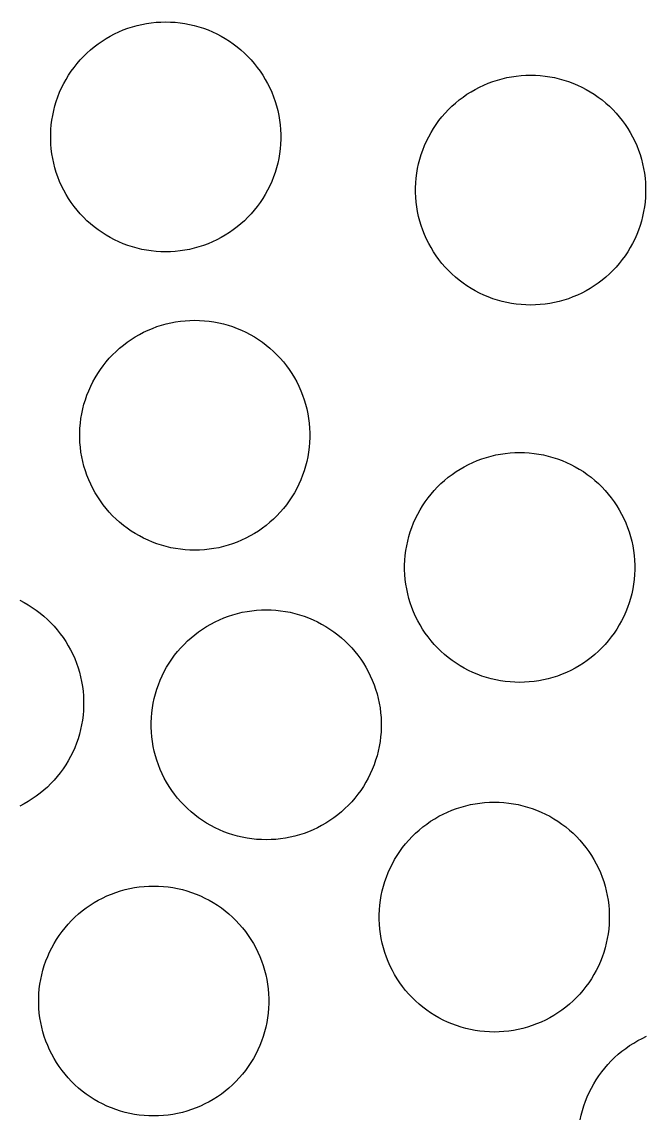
# Model space of a CAD drawing. Header units: metres. Extents: x -102 to 102, y -50 to 50.
# Drawn here: x 48.6 to 57.28, y -5.46 to 9.78 of the extents above; entities that cross this region are included whole.
import ezdxf

# ---------------------------------------------------------------- set-up
doc = ezdxf.new("R2010")
doc.units = ezdxf.units.M

msp = doc.modelspace()

# ---------------------------------------------------------------- linework, layer by layer
for p, q in [((50.2689, 9.74637), (50.3347, 9.75893)), ((50.3347, 9.75893), (50.401, 9.76871)), ((50.401, 9.76871), (50.4677, 9.77573)), ((50.4677, 9.77573), (50.5345, 9.77992)), ((50.5345, 9.77992), (50.6015, 9.78133)), ((50.6015, 9.78133), (50.6685, 9.77992)), ((50.6685, 9.77992), (50.7354, 9.77573)), ((50.7354, 9.77573), (50.8021, 9.76871)), ((50.8021, 9.76871), (50.8684, 9.75893)), ((50.8684, 9.75893), (50.9342, 9.74637)), ((49.8307, 9.58342), (49.8901, 9.61447)), ((49.8901, 9.61447), (49.9508, 9.64301)), ((49.9508, 9.64301), (50.0125, 9.66898)), ((50.0125, 9.66898), (50.0754, 9.69234)), ((50.0754, 9.69234), (50.1391, 9.71304)), ((50.1391, 9.71304), (50.2036, 9.73106)), ((50.2036, 9.73106), (50.2689, 9.74637)), ((50.9342, 9.74637), (50.9995, 9.73106)), ((50.9995, 9.73106), (51.064, 9.71304)), ((51.064, 9.71304), (51.1277, 9.69234)), ((51.1277, 9.69234), (51.1906, 9.66898)), ((51.1906, 9.66898), (51.2523, 9.64301)), ((51.2523, 9.64301), (51.313, 9.61447)), ((51.313, 9.61447), (51.3723, 9.58342)), ((49.6077, 9.43524), (49.6611, 9.47575)), ((49.6611, 9.47575), (49.7161, 9.51401)), ((49.7161, 9.51401), (49.7727, 9.54991)), ((49.7727, 9.54991), (49.8307, 9.58342)), ((51.3723, 9.58342), (51.4304, 9.54991)), ((51.4304, 9.54991), (51.487, 9.51401)), ((51.487, 9.51401), (51.542, 9.47575)), ((51.542, 9.47575), (51.5954, 9.43524)), ((49.4125, 9.25194), (49.4584, 9.3008)), ((49.4584, 9.3008), (49.5063, 9.34769)), ((49.5063, 9.34769), (49.5561, 9.39252)), ((49.5561, 9.39252), (49.6077, 9.43524)), ((51.5954, 9.43524), (51.647, 9.39252)), ((51.647, 9.39252), (51.6968, 9.34769)), ((51.6968, 9.34769), (51.7447, 9.3008)), ((51.7447, 9.3008), (51.7906, 9.25194)), ((49.2877, 9.09447), (49.3271, 9.1487)), ((49.3271, 9.1487), (49.3687, 9.2012)), ((49.3687, 9.2012), (49.4125, 9.25194)), ((51.7906, 9.25194), (51.8344, 9.2012)), ((51.8344, 9.2012), (51.876, 9.1487)), ((51.876, 9.1487), (51.9154, 9.09447)), ((49.2159, 8.98134), (49.2506, 9.03865)), ((49.2506, 9.03865), (49.2877, 9.09447)), ((51.9154, 9.09447), (51.9525, 9.03865)), ((51.9525, 9.03865), (51.9872, 8.98134)), ((55.2796, 8.99057), (55.3448, 9.00586)), ((55.3448, 9.00586), (55.4107, 9.01842)), ((55.4107, 9.01842), (55.4769, 9.02821)), ((55.4769, 9.02821), (55.5436, 9.03522)), ((55.5436, 9.03522), (55.6105, 9.03943)), ((55.6105, 9.03943), (55.6775, 9.04083)), ((55.6775, 9.04083), (55.7445, 9.03943)), ((55.7445, 9.03943), (55.8114, 9.03522)), ((55.8114, 9.03522), (55.878, 9.02821)), ((55.878, 9.02821), (55.9443, 9.01842)), ((55.9443, 9.01842), (56.0101, 9.00586)), ((56.0101, 9.00586), (56.0754, 8.99057)), ((49.1266, 8.80136), (49.1538, 8.86258)), ((49.1538, 8.86258), (49.1836, 8.92261)), ((49.1836, 8.92261), (49.2159, 8.98134)), ((51.9872, 8.98134), (52.0195, 8.92261)), ((52.0195, 8.92261), (52.0493, 8.86258)), ((52.0493, 8.86258), (52.0765, 8.80136)), ((54.8486, 8.80942), (54.9067, 8.84293)), ((54.9067, 8.84293), (54.9661, 8.87396)), ((54.9661, 8.87396), (55.0267, 8.9025)), ((55.0267, 8.9025), (55.0885, 8.92847)), ((55.0885, 8.92847), (55.1513, 8.95183)), ((55.1513, 8.95183), (55.215, 8.97253)), ((55.215, 8.97253), (55.2796, 8.99057)), ((56.0754, 8.99057), (56.1399, 8.97253)), ((56.1399, 8.97253), (56.2037, 8.95183)), ((56.2037, 8.95183), (56.2665, 8.92847)), ((56.2665, 8.92847), (56.3283, 8.9025)), ((56.3283, 8.9025), (56.3889, 8.87396)), ((56.3889, 8.87396), (56.4483, 8.84293)), ((56.4483, 8.84293), (56.5063, 8.80942)), ((49.0798, 8.67575), (49.1019, 8.73904)), ((49.1019, 8.73904), (49.1266, 8.80136)), ((52.0765, 8.80136), (52.1012, 8.73904)), ((52.1012, 8.73904), (52.1232, 8.67575)), ((54.632, 8.65202), (54.6836, 8.69473)), ((54.6836, 8.69473), (54.737, 8.73526)), ((54.737, 8.73526), (54.7921, 8.7735)), ((54.7921, 8.7735), (54.8486, 8.80942)), ((56.5063, 8.80942), (56.5629, 8.7735)), ((56.5629, 8.7735), (56.6179, 8.73526)), ((56.6179, 8.73526), (56.6713, 8.69473)), ((56.6713, 8.69473), (56.723, 8.65202)), ((49.0299, 8.48114), (49.0438, 8.54669)), ((49.0438, 8.54669), (49.0605, 8.6116)), ((49.0605, 8.6116), (49.0798, 8.67575)), ((52.1232, 8.67575), (52.1426, 8.6116)), ((52.1426, 8.6116), (52.1593, 8.54669)), ((52.1593, 8.54669), (52.1732, 8.48114)), ((54.4884, 8.51144), (54.5343, 8.56029)), ((54.5343, 8.56029), (54.5822, 8.60718)), ((54.5822, 8.60718), (54.632, 8.65202)), ((56.723, 8.65202), (56.7728, 8.60718)), ((56.7728, 8.60718), (56.8206, 8.56029)), ((56.8206, 8.56029), (56.8665, 8.51144)), ((49.0103, 8.34857), (49.0187, 8.41507)), ((49.0187, 8.41507), (49.0299, 8.48114)), ((52.1732, 8.48114), (52.1844, 8.41507)), ((52.1844, 8.41507), (52.1928, 8.34857)), ((54.3636, 8.35397), (54.403, 8.40819)), ((54.403, 8.40819), (54.4447, 8.46071)), ((54.4447, 8.46071), (54.4884, 8.51144)), ((56.8665, 8.51144), (56.9103, 8.46071)), ((56.9103, 8.46071), (56.9519, 8.40819)), ((56.9519, 8.40819), (56.9913, 8.35397)), ((49.0019, 8.21484), (49.0047, 8.2818)), ((49.0047, 8.2818), (49.0103, 8.34857)), ((52.1928, 8.34857), (52.1984, 8.2818)), ((52.1984, 8.2818), (52.2012, 8.21484)), ((54.2596, 8.1821), (54.2918, 8.24083)), ((54.2918, 8.24083), (54.3266, 8.29816)), ((54.3266, 8.29816), (54.3636, 8.35397)), ((56.9913, 8.35397), (57.0284, 8.29816)), ((57.0284, 8.29816), (57.0631, 8.24083)), ((57.0631, 8.24083), (57.0954, 8.1821)), ((49.0019, 8.14783), (49.0019, 8.21484)), ((49.0047, 8.08087), (49.0019, 8.14783)), ((49.0103, 8.01408), (49.0047, 8.08087)), ((52.1984, 8.08087), (52.1928, 8.01408)), ((52.2012, 8.14783), (52.1984, 8.08087)), ((52.2012, 8.21484), (52.2012, 8.14783)), ((54.2025, 8.06085), (54.2298, 8.12207)), ((54.2298, 8.12207), (54.2596, 8.1821)), ((57.0954, 8.1821), (57.1252, 8.12207)), ((57.1252, 8.12207), (57.1525, 8.06085)), ((49.0187, 7.9476), (49.0103, 8.01408)), ((49.0299, 7.88152), (49.0187, 7.9476)), ((52.1844, 7.9476), (52.1732, 7.88152)), ((52.1928, 8.01408), (52.1844, 7.9476)), ((54.1364, 7.87111), (54.1558, 7.93526)), ((54.1558, 7.93526), (54.1778, 7.99855)), ((54.1778, 7.99855), (54.2025, 8.06085)), ((57.1525, 8.06085), (57.1771, 7.99855)), ((57.1771, 7.99855), (57.1992, 7.93526)), ((57.1992, 7.93526), (57.2185, 7.87111)), ((49.0438, 7.81596), (49.0299, 7.88152)), ((49.0605, 7.75105), (49.0438, 7.81596)), ((52.1593, 7.81596), (52.1426, 7.75105)), ((52.1732, 7.88152), (52.1593, 7.81596)), ((54.1058, 7.74065), (54.1198, 7.8062)), ((54.1198, 7.8062), (54.1364, 7.87111)), ((57.2185, 7.87111), (57.2352, 7.8062)), ((57.2352, 7.8062), (57.2491, 7.74065)), ((49.0798, 7.6869), (49.0605, 7.75105)), ((49.1019, 7.62361), (49.0798, 7.6869)), ((49.1266, 7.56131), (49.1019, 7.62361)), ((52.1012, 7.62361), (52.0765, 7.56131)), ((52.1232, 7.6869), (52.1012, 7.62361)), ((52.1426, 7.75105), (52.1232, 7.6869)), ((54.0862, 7.60808), (54.0947, 7.67456)), ((54.0947, 7.67456), (54.1058, 7.74065)), ((57.2491, 7.74065), (57.2603, 7.67456)), ((57.2603, 7.67456), (57.2687, 7.60808)), ((49.1538, 7.50009), (49.1266, 7.56131)), ((49.1836, 7.44006), (49.1538, 7.50009)), ((52.0493, 7.50009), (52.0195, 7.44006)), ((52.0765, 7.56131), (52.0493, 7.50009)), ((54.0778, 7.47433), (54.0806, 7.54129)), ((54.0778, 7.40732), (54.0778, 7.47433)), ((54.0806, 7.54129), (54.0862, 7.60808)), ((57.2687, 7.60808), (57.2743, 7.54129)), ((57.2743, 7.54129), (57.2771, 7.47433)), ((57.2771, 7.47433), (57.2771, 7.40732)), ((49.2159, 7.38133), (49.1836, 7.44006)), ((49.2506, 7.32401), (49.2159, 7.38133)), ((49.2877, 7.26819), (49.2506, 7.32401)), ((51.9525, 7.32401), (51.9154, 7.26819)), ((51.9872, 7.38133), (51.9525, 7.32401)), ((52.0195, 7.44006), (51.9872, 7.38133)), ((54.0806, 7.34036), (54.0778, 7.40732)), ((54.0862, 7.27359), (54.0806, 7.34036)), ((57.2743, 7.34036), (57.2687, 7.27359)), ((57.2771, 7.40732), (57.2743, 7.34036)), ((49.3271, 7.21397), (49.2877, 7.26819)), ((49.3687, 7.16145), (49.3271, 7.21397)), ((51.876, 7.21397), (51.8344, 7.16145)), ((51.9154, 7.26819), (51.876, 7.21397)), ((54.0947, 7.20709), (54.0862, 7.27359)), ((54.1058, 7.14102), (54.0947, 7.20709)), ((57.2603, 7.20709), (57.2491, 7.14102)), ((57.2687, 7.27359), (57.2603, 7.20709)), ((49.4125, 7.11072), (49.3687, 7.16145)), ((49.4584, 7.06187), (49.4125, 7.11072)), ((49.5063, 7.01498), (49.4584, 7.06187)), ((49.5561, 6.97014), (49.5063, 7.01498)), ((51.6968, 7.01498), (51.647, 6.97014)), ((51.7447, 7.06187), (51.6968, 7.01498)), ((51.7906, 7.11072), (51.7447, 7.06187)), ((51.8344, 7.16145), (51.7906, 7.11072)), ((54.1198, 7.07547), (54.1058, 7.14102)), ((54.1364, 7.01056), (54.1198, 7.07547)), ((57.2352, 7.07547), (57.2185, 7.01056)), ((57.2491, 7.14102), (57.2352, 7.07547)), ((49.6077, 6.92743), (49.5561, 6.97014)), ((49.6611, 6.8869), (49.6077, 6.92743)), ((49.7161, 6.84866), (49.6611, 6.8869)), ((51.542, 6.8869), (51.487, 6.84866)), ((51.5954, 6.92743), (51.542, 6.8869)), ((51.647, 6.97014), (51.5954, 6.92743)), ((54.1558, 6.9464), (54.1364, 7.01056)), ((54.1778, 6.88312), (54.1558, 6.9464)), ((54.2025, 6.8208), (54.1778, 6.88312)), ((57.1771, 6.88312), (57.1525, 6.8208)), ((57.1992, 6.9464), (57.1771, 6.88312)), ((57.2185, 7.01056), (57.1992, 6.9464)), ((49.7727, 6.81274), (49.7161, 6.84866)), ((49.8307, 6.77924), (49.7727, 6.81274)), ((49.8901, 6.7482), (49.8307, 6.77924)), ((49.9508, 6.71967), (49.8901, 6.7482)), ((50.0125, 6.6937), (49.9508, 6.71967)), ((51.2523, 6.71967), (51.1906, 6.6937)), ((51.313, 6.7482), (51.2523, 6.71967)), ((51.3723, 6.77924), (51.313, 6.7482)), ((51.4304, 6.81274), (51.3723, 6.77924)), ((51.487, 6.84866), (51.4304, 6.81274)), ((54.2298, 6.75958), (54.2025, 6.8208)), ((54.2596, 6.69955), (54.2298, 6.75958)), ((57.1252, 6.75958), (57.0954, 6.69955)), ((57.1525, 6.8208), (57.1252, 6.75958)), ((50.0754, 6.67033), (50.0125, 6.6937)), ((50.1391, 6.64961), (50.0754, 6.67033)), ((50.2036, 6.63159), (50.1391, 6.64961)), ((50.2689, 6.6163), (50.2036, 6.63159)), ((50.3347, 6.60374), (50.2689, 6.6163)), ((50.401, 6.59395), (50.3347, 6.60374)), ((50.4677, 6.58694), (50.401, 6.59395)), ((50.5345, 6.58273), (50.4677, 6.58694)), ((50.6015, 6.58133), (50.5345, 6.58273)), ((50.6685, 6.58273), (50.6015, 6.58133)), ((50.7354, 6.58694), (50.6685, 6.58273)), ((50.8021, 6.59395), (50.7354, 6.58694)), ((50.8684, 6.60374), (50.8021, 6.59395)), ((50.9342, 6.6163), (50.8684, 6.60374)), ((50.9995, 6.63159), (50.9342, 6.6163)), ((51.064, 6.64961), (50.9995, 6.63159)), ((51.1277, 6.67033), (51.064, 6.64961)), ((51.1906, 6.6937), (51.1277, 6.67033)), ((54.2918, 6.64082), (54.2596, 6.69955)), ((54.3266, 6.58351), (54.2918, 6.64082)), ((54.3636, 6.52769), (54.3266, 6.58351)), ((57.0284, 6.58351), (56.9913, 6.52769)), ((57.0631, 6.64082), (57.0284, 6.58351)), ((57.0954, 6.69955), (57.0631, 6.64082)), ((54.403, 6.47346), (54.3636, 6.52769)), ((54.4447, 6.42094), (54.403, 6.47346)), ((54.4884, 6.37022), (54.4447, 6.42094)), ((56.9103, 6.42094), (56.8665, 6.37022)), ((56.9519, 6.47346), (56.9103, 6.42094)), ((56.9913, 6.52769), (56.9519, 6.47346)), ((54.5343, 6.32137), (54.4884, 6.37022)), ((54.5822, 6.27448), (54.5343, 6.32137)), ((54.632, 6.22964), (54.5822, 6.27448)), ((56.7728, 6.27448), (56.723, 6.22964)), ((56.8206, 6.32137), (56.7728, 6.27448)), ((56.8665, 6.37022), (56.8206, 6.32137)), ((54.6836, 6.18692), (54.632, 6.22964)), ((54.737, 6.14641), (54.6836, 6.18692)), ((54.7921, 6.10815), (54.737, 6.14641)), ((54.8486, 6.07225), (54.7921, 6.10815)), ((56.5629, 6.10815), (56.5063, 6.07225)), ((56.6179, 6.14641), (56.5629, 6.10815)), ((56.6713, 6.18692), (56.6179, 6.14641)), ((56.723, 6.22964), (56.6713, 6.18692)), ((54.9067, 6.03874), (54.8486, 6.07225)), ((54.9661, 6.00769), (54.9067, 6.03874)), ((55.0267, 5.97916), (54.9661, 6.00769)), ((55.0885, 5.95319), (55.0267, 5.97916)), ((55.1513, 5.92982), (55.0885, 5.95319)), ((56.2665, 5.95319), (56.2037, 5.92982)), ((56.3283, 5.97916), (56.2665, 5.95319)), ((56.3889, 6.00769), (56.3283, 5.97916)), ((56.4483, 6.03874), (56.3889, 6.00769)), ((56.5063, 6.07225), (56.4483, 6.03874)), ((55.215, 5.90912), (55.1513, 5.92982)), ((55.2796, 5.8911), (55.215, 5.90912)), ((55.3448, 5.87579), (55.2796, 5.8911)), ((55.4107, 5.86324), (55.3448, 5.87579)), ((55.4769, 5.85344), (55.4107, 5.86324)), ((55.5436, 5.84644), (55.4769, 5.85344)), ((55.6105, 5.84224), (55.5436, 5.84644)), ((55.6775, 5.84084), (55.6105, 5.84224)), ((55.7445, 5.84224), (55.6775, 5.84084)), ((55.8114, 5.84644), (55.7445, 5.84224)), ((55.878, 5.85344), (55.8114, 5.84644)), ((55.9443, 5.86324), (55.878, 5.85344)), ((56.0101, 5.87579), (55.9443, 5.86324)), ((56.0754, 5.8911), (56.0101, 5.87579)), ((56.1399, 5.90912), (56.0754, 5.8911)), ((56.2037, 5.92982), (56.1399, 5.90912)), ((50.2952, 5.46248), (50.3558, 5.49101)), ((50.3558, 5.49101), (50.4176, 5.51698)), ((50.4176, 5.51698), (50.4804, 5.54033)), ((50.4804, 5.54033), (50.5441, 5.56105)), ((50.5441, 5.56105), (50.6087, 5.57907)), ((50.6087, 5.57907), (50.6739, 5.59438)), ((50.6739, 5.59438), (50.7397, 5.60693)), ((50.7397, 5.60693), (50.806, 5.61671)), ((50.806, 5.61671), (50.8727, 5.62372)), ((50.8727, 5.62372), (50.9396, 5.62793)), ((50.9396, 5.62793), (51.0066, 5.62933)), ((51.0066, 5.62933), (51.0736, 5.62793)), ((51.0736, 5.62793), (51.1405, 5.62372)), ((51.1405, 5.62372), (51.2071, 5.61671)), ((51.2071, 5.61671), (51.2734, 5.60693)), ((51.2734, 5.60693), (51.3392, 5.59438)), ((51.3392, 5.59438), (51.4045, 5.57907)), ((51.4045, 5.57907), (51.469, 5.56105)), ((51.469, 5.56105), (51.5328, 5.54033)), ((51.5328, 5.54033), (51.5956, 5.51698)), ((51.5956, 5.51698), (51.6573, 5.49101)), ((51.6573, 5.49101), (51.718, 5.46248)), ((50.0661, 5.32376), (50.1212, 5.36201)), ((50.1212, 5.36201), (50.1777, 5.39792)), ((50.1777, 5.39792), (50.2358, 5.43143)), ((50.2358, 5.43143), (50.2952, 5.46248)), ((51.718, 5.46248), (51.7774, 5.43143)), ((51.7774, 5.43143), (51.8354, 5.39792)), ((51.8354, 5.39792), (51.892, 5.36201)), ((51.892, 5.36201), (51.947, 5.32376)), ((49.8634, 5.14879), (49.9113, 5.19568)), ((49.9113, 5.19568), (49.9611, 5.24052)), ((49.9611, 5.24052), (50.0127, 5.28325)), ((50.0127, 5.28325), (50.0661, 5.32376)), ((51.947, 5.32376), (52.0004, 5.28325)), ((52.0004, 5.28325), (52.052, 5.24052)), ((52.052, 5.24052), (52.1018, 5.19568)), ((52.1018, 5.19568), (52.1497, 5.14879)), ((49.7321, 4.99669), (49.7738, 5.04921)), ((49.7738, 5.04921), (49.8176, 5.09995)), ((49.8176, 5.09995), (49.8634, 5.14879)), ((52.1497, 5.14879), (52.1956, 5.09995)), ((52.1956, 5.09995), (52.2394, 5.04921)), ((52.2394, 5.04921), (52.281, 4.99669)), ((49.6209, 4.82933), (49.6557, 4.88666)), ((49.6557, 4.88666), (49.6927, 4.94247)), ((49.6927, 4.94247), (49.7321, 4.99669)), ((52.281, 4.99669), (52.3204, 4.94247)), ((52.3204, 4.94247), (52.3575, 4.88666)), ((52.3575, 4.88666), (52.3922, 4.82933)), ((49.5589, 4.71059), (49.5887, 4.77061)), ((49.5887, 4.77061), (49.6209, 4.82933)), ((52.3922, 4.82933), (52.4245, 4.77061)), ((52.4245, 4.77061), (52.4543, 4.71059)), ((49.4849, 4.52376), (49.5069, 4.58705)), ((49.5069, 4.58705), (49.5316, 4.64935)), ((49.5316, 4.64935), (49.5589, 4.71059)), ((52.4543, 4.71059), (52.4815, 4.64935)), ((52.4815, 4.64935), (52.5062, 4.58705)), ((52.5062, 4.58705), (52.5283, 4.52376)), ((49.4489, 4.3947), (49.4655, 4.45961)), ((49.4655, 4.45961), (49.4849, 4.52376)), ((52.5283, 4.52376), (52.5476, 4.45961)), ((52.5476, 4.45961), (52.5643, 4.3947)), ((49.4237, 4.26306), (49.4349, 4.32915)), ((49.4349, 4.32915), (49.4489, 4.3947)), ((52.5643, 4.3947), (52.5782, 4.32915)), ((52.5782, 4.32915), (52.5894, 4.26306)), ((49.4069, 4.06284), (49.4097, 4.12981)), ((49.4097, 4.12981), (49.4153, 4.19658)), ((49.4153, 4.19658), (49.4237, 4.26306)), ((52.5894, 4.26306), (52.5978, 4.19658)), ((52.5978, 4.19658), (52.6034, 4.12981)), ((52.6034, 4.12981), (52.6062, 4.06284)), ((49.4069, 3.99582), (49.4069, 4.06284)), ((49.4097, 3.92886), (49.4069, 3.99582)), ((52.6062, 3.99582), (52.6034, 3.92886)), ((52.6062, 4.06284), (52.6062, 3.99582)), ((49.4153, 3.86209), (49.4097, 3.92886)), ((49.4237, 3.79561), (49.4153, 3.86209)), ((52.5978, 3.86209), (52.5894, 3.79561)), ((52.6034, 3.92886), (52.5978, 3.86209)), ((49.4349, 3.72952), (49.4237, 3.79561)), ((49.4489, 3.66397), (49.4349, 3.72952)), ((49.4655, 3.59906), (49.4489, 3.66397)), ((52.5643, 3.66397), (52.5476, 3.59906)), ((52.5782, 3.72952), (52.5643, 3.66397)), ((52.5894, 3.79561), (52.5782, 3.72952)), ((54.8744, 3.65161), (54.9361, 3.67758)), ((54.9361, 3.67758), (54.9989, 3.70094)), ((54.9989, 3.70094), (55.0627, 3.72165)), ((55.0627, 3.72165), (55.1272, 3.73967)), ((55.1272, 3.73967), (55.1925, 3.75497)), ((55.1925, 3.75497), (55.2583, 3.76753)), ((55.2583, 3.76753), (55.3246, 3.77731)), ((55.3246, 3.77731), (55.3913, 3.78432)), ((55.3913, 3.78432), (55.4581, 3.78853)), ((55.4581, 3.78853), (55.5251, 3.78993)), ((55.5251, 3.78993), (55.5921, 3.78853)), ((55.5921, 3.78853), (55.659, 3.78432)), ((55.659, 3.78432), (55.7257, 3.77731)), ((55.7257, 3.77731), (55.792, 3.76753)), ((55.792, 3.76753), (55.8578, 3.75497)), ((55.8578, 3.75497), (55.923, 3.73967)), ((55.923, 3.73967), (55.9876, 3.72165)), ((55.9876, 3.72165), (56.0513, 3.70094)), ((56.0513, 3.70094), (56.1141, 3.67758)), ((56.1141, 3.67758), (56.1759, 3.65161)), ((49.4849, 3.53491), (49.4655, 3.59906)), ((49.5069, 3.47162), (49.4849, 3.53491)), ((52.5283, 3.53491), (52.5062, 3.47162)), ((52.5476, 3.59906), (52.5283, 3.53491)), ((54.5847, 3.48436), (54.6397, 3.52261)), ((54.6397, 3.52261), (54.6963, 3.55852)), ((54.6963, 3.55852), (54.7543, 3.59203)), ((54.7543, 3.59203), (54.8137, 3.62308)), ((54.8137, 3.62308), (54.8744, 3.65161)), ((56.1759, 3.65161), (56.2366, 3.62308)), ((56.2366, 3.62308), (56.2959, 3.59203)), ((56.2959, 3.59203), (56.354, 3.55852)), ((56.354, 3.55852), (56.4106, 3.52261)), ((56.4106, 3.52261), (56.4656, 3.48436)), ((49.5316, 3.4093), (49.5069, 3.47162)), ((49.5589, 3.34808), (49.5316, 3.4093)), ((52.4815, 3.4093), (52.4543, 3.34808)), ((52.5062, 3.47162), (52.4815, 3.4093)), ((54.382, 3.3094), (54.4299, 3.35629)), ((54.4299, 3.35629), (54.4797, 3.40112)), ((54.4797, 3.40112), (54.5313, 3.44385)), ((54.5313, 3.44385), (54.5847, 3.48436)), ((56.4656, 3.48436), (56.519, 3.44385)), ((56.519, 3.44385), (56.5706, 3.40112)), ((56.5706, 3.40112), (56.6204, 3.35629)), ((56.6204, 3.35629), (56.6683, 3.3094)), ((49.5887, 3.28806), (49.5589, 3.34808)), ((49.6209, 3.22934), (49.5887, 3.28806)), ((49.6557, 3.17201), (49.6209, 3.22934)), ((52.3922, 3.22934), (52.3575, 3.17201)), ((52.4245, 3.28806), (52.3922, 3.22934)), ((52.4543, 3.34808), (52.4245, 3.28806)), ((54.2507, 3.15729), (54.2923, 3.20981)), ((54.2923, 3.20981), (54.3361, 3.26054)), ((54.3361, 3.26054), (54.382, 3.3094)), ((56.6683, 3.3094), (56.7142, 3.26054)), ((56.7142, 3.26054), (56.758, 3.20981)), ((56.758, 3.20981), (56.7996, 3.15729)), ((49.6927, 3.1162), (49.6557, 3.17201)), ((49.7321, 3.06198), (49.6927, 3.1162)), ((49.7738, 3.00946), (49.7321, 3.06198)), ((52.281, 3.06198), (52.2394, 3.00946)), ((52.3204, 3.1162), (52.281, 3.06198)), ((52.3575, 3.17201), (52.3204, 3.1162)), ((54.1742, 3.04726), (54.2113, 3.10307)), ((54.2113, 3.10307), (54.2507, 3.15729)), ((56.7996, 3.15729), (56.839, 3.10307)), ((56.839, 3.10307), (56.8761, 3.04726)), ((49.8176, 2.95872), (49.7738, 3.00946)), ((49.8634, 2.90987), (49.8176, 2.95872)), ((49.9113, 2.86299), (49.8634, 2.90987)), ((52.1497, 2.90987), (52.1018, 2.86299)), ((52.1956, 2.95872), (52.1497, 2.90987)), ((52.2394, 3.00946), (52.1956, 2.95872)), ((54.0774, 2.87119), (54.1072, 2.93121)), ((54.1072, 2.93121), (54.1395, 2.98993)), ((54.1395, 2.98993), (54.1742, 3.04726)), ((56.8761, 3.04726), (56.9108, 2.98993)), ((56.9108, 2.98993), (56.9431, 2.93121)), ((56.9431, 2.93121), (56.9729, 2.87119)), ((49.9611, 2.81815), (49.9113, 2.86299)), ((50.0127, 2.77542), (49.9611, 2.81815)), ((50.0661, 2.73491), (50.0127, 2.77542)), ((52.0004, 2.77542), (51.947, 2.73491)), ((52.052, 2.81815), (52.0004, 2.77542)), ((52.1018, 2.86299), (52.052, 2.81815)), ((54.0034, 2.68436), (54.0255, 2.74765)), ((54.0255, 2.74765), (54.0502, 2.80997)), ((54.0502, 2.80997), (54.0774, 2.87119)), ((56.9729, 2.87119), (57.0001, 2.80997)), ((57.0001, 2.80997), (57.0248, 2.74765)), ((57.0248, 2.74765), (57.0468, 2.68436)), ((50.1212, 2.69666), (50.0661, 2.73491)), ((50.1777, 2.66075), (50.1212, 2.69666)), ((50.2358, 2.62724), (50.1777, 2.66075)), ((50.2952, 2.59619), (50.2358, 2.62724)), ((50.3558, 2.56766), (50.2952, 2.59619)), ((51.718, 2.59619), (51.6573, 2.56766)), ((51.7774, 2.62724), (51.718, 2.59619)), ((51.8354, 2.66075), (51.7774, 2.62724)), ((51.892, 2.69666), (51.8354, 2.66075)), ((51.947, 2.73491), (51.892, 2.69666)), ((53.9674, 2.5553), (53.9841, 2.62021)), ((53.9841, 2.62021), (54.0034, 2.68436)), ((57.0468, 2.68436), (57.0662, 2.62021)), ((57.0662, 2.62021), (57.0829, 2.5553)), ((50.4176, 2.54169), (50.3558, 2.56766)), ((50.4804, 2.51833), (50.4176, 2.54169)), ((50.5441, 2.49762), (50.4804, 2.51833)), ((50.6087, 2.4796), (50.5441, 2.49762)), ((50.6739, 2.46429), (50.6087, 2.4796)), ((50.7397, 2.45174), (50.6739, 2.46429)), ((50.806, 2.44196), (50.7397, 2.45174)), ((50.8727, 2.43495), (50.806, 2.44196)), ((51.2071, 2.44196), (51.1405, 2.43495)), ((51.2734, 2.45174), (51.2071, 2.44196)), ((51.3392, 2.46429), (51.2734, 2.45174)), ((51.4045, 2.4796), (51.3392, 2.46429)), ((51.469, 2.49762), (51.4045, 2.4796)), ((51.5328, 2.51833), (51.469, 2.49762)), ((51.5956, 2.54169), (51.5328, 2.51833)), ((51.6573, 2.56766), (51.5956, 2.54169)), ((53.9423, 2.42368), (53.9535, 2.48975)), ((53.9535, 2.48975), (53.9674, 2.5553)), ((57.0829, 2.5553), (57.0968, 2.48975)), ((57.0968, 2.48975), (57.108, 2.42368)), ((50.9396, 2.43074), (50.8727, 2.43495)), ((51.0066, 2.42934), (50.9396, 2.43074)), ((51.0736, 2.43074), (51.0066, 2.42934)), ((51.1405, 2.43495), (51.0736, 2.43074)), ((53.9255, 2.22345), (53.9283, 2.29041)), ((53.9283, 2.29041), (53.9339, 2.35718)), ((53.9339, 2.35718), (53.9423, 2.42368)), ((57.108, 2.42368), (57.1164, 2.35718)), ((57.1164, 2.35718), (57.122, 2.29041)), ((57.122, 2.29041), (57.1248, 2.22345)), ((53.9255, 2.15643), (53.9255, 2.22345)), ((53.9283, 2.08948), (53.9255, 2.15643)), ((57.1248, 2.15643), (57.122, 2.08948)), ((57.1248, 2.22345), (57.1248, 2.15643)), ((53.9339, 2.02269), (53.9283, 2.08948)), ((53.9423, 1.95621), (53.9339, 2.02269)), ((57.1164, 2.02269), (57.108, 1.95621)), ((57.122, 2.08948), (57.1164, 2.02269)), ((53.9535, 1.89012), (53.9423, 1.95621)), ((53.9674, 1.82457), (53.9535, 1.89012)), ((57.0968, 1.89012), (57.0829, 1.82457)), ((57.108, 1.95621), (57.0968, 1.89012)), ((48.5723, 1.73346), (48.6317, 1.70241)), ((48.6317, 1.70241), (48.6897, 1.6689)), ((53.9841, 1.75966), (53.9674, 1.82457)), ((54.0034, 1.69551), (53.9841, 1.75966)), ((54.0255, 1.63222), (54.0034, 1.69551)), ((57.0468, 1.69551), (57.0248, 1.63222)), ((57.0662, 1.75966), (57.0468, 1.69551)), ((57.0829, 1.82457), (57.0662, 1.75966)), ((48.6897, 1.6689), (48.7463, 1.633)), ((48.7463, 1.633), (48.8013, 1.59474)), ((48.8013, 1.59474), (48.8547, 1.55423)), ((48.8547, 1.55423), (48.9064, 1.51151)), ((51.4738, 1.511), (51.5376, 1.53171)), ((51.5376, 1.53171), (51.6021, 1.54973)), ((51.6021, 1.54973), (51.6673, 1.56503)), ((51.6673, 1.56503), (51.7332, 1.57759)), ((51.7332, 1.57759), (51.7995, 1.58737)), ((51.7995, 1.58737), (51.8661, 1.59438)), ((51.8661, 1.59438), (51.933, 1.59859)), ((51.933, 1.59859), (52, 1.59999)), ((52, 1.59999), (52.067, 1.59859)), ((52.067, 1.59859), (52.1339, 1.59438)), ((52.1339, 1.59438), (52.2005, 1.58737)), ((52.2005, 1.58737), (52.2668, 1.57759)), ((52.2668, 1.57759), (52.3327, 1.56503)), ((52.3327, 1.56503), (52.3979, 1.54973)), ((52.3979, 1.54973), (52.4624, 1.53171)), ((52.4624, 1.53171), (52.5262, 1.511)), ((54.0502, 1.56992), (54.0255, 1.63222)), ((54.0774, 1.50868), (54.0502, 1.56992)), ((57.0001, 1.56992), (56.9729, 1.50868)), ((57.0248, 1.63222), (57.0001, 1.56992)), ((48.9064, 1.51151), (48.9562, 1.46667)), ((48.9562, 1.46667), (49.004, 1.41978)), ((49.004, 1.41978), (49.0499, 1.37093)), ((51.1712, 1.36858), (51.2292, 1.40208)), ((51.2292, 1.40208), (51.2886, 1.43314)), ((51.2886, 1.43314), (51.3492, 1.46167)), ((51.3492, 1.46167), (51.411, 1.48764)), ((51.411, 1.48764), (51.4738, 1.511)), ((52.5262, 1.511), (52.589, 1.48764)), ((52.589, 1.48764), (52.6508, 1.46167)), ((52.6508, 1.46167), (52.7114, 1.43314)), ((52.7114, 1.43314), (52.7708, 1.40208)), ((52.7708, 1.40208), (52.8288, 1.36858)), ((54.1072, 1.44867), (54.0774, 1.50868)), ((54.1395, 1.38994), (54.1072, 1.44867)), ((54.1742, 1.33261), (54.1395, 1.38994)), ((56.9108, 1.38994), (56.8761, 1.33261)), ((56.9431, 1.44867), (56.9108, 1.38994)), ((56.9729, 1.50868), (56.9431, 1.44867)), ((49.0499, 1.37093), (49.0937, 1.32019)), ((49.0937, 1.32019), (49.1353, 1.26768)), ((49.1353, 1.26768), (49.1747, 1.21346)), ((50.9545, 1.21118), (51.0062, 1.25391)), ((51.0062, 1.25391), (51.0596, 1.29442)), ((51.0596, 1.29442), (51.1146, 1.33267)), ((51.1146, 1.33267), (51.1712, 1.36858)), ((52.8288, 1.36858), (52.8854, 1.33267)), ((52.8854, 1.33267), (52.9404, 1.29442)), ((52.9404, 1.29442), (52.9938, 1.25391)), ((52.9938, 1.25391), (53.0455, 1.21118)), ((54.2113, 1.27679), (54.1742, 1.33261)), ((54.2507, 1.22258), (54.2113, 1.27679)), ((54.2923, 1.17006), (54.2507, 1.22258)), ((56.7996, 1.22258), (56.758, 1.17006)), ((56.839, 1.27679), (56.7996, 1.22258)), ((56.8761, 1.33261), (56.839, 1.27679)), ((49.1747, 1.21346), (49.2118, 1.15764)), ((49.2118, 1.15764), (49.2465, 1.10033)), ((49.2465, 1.10033), (49.2788, 1.0416)), ((50.7672, 1.01987), (50.811, 1.0706)), ((50.811, 1.0706), (50.8569, 1.11946)), ((50.8569, 1.11946), (50.9047, 1.16634)), ((50.9047, 1.16634), (50.9545, 1.21118)), ((53.0455, 1.21118), (53.0953, 1.16634)), ((53.0953, 1.16634), (53.1431, 1.11946)), ((53.1431, 1.11946), (53.189, 1.0706)), ((53.189, 1.0706), (53.2328, 1.01987)), ((54.3361, 1.11932), (54.2923, 1.17006)), ((54.382, 1.07048), (54.3361, 1.11932)), ((54.4299, 1.02359), (54.382, 1.07048)), ((56.6683, 1.07048), (56.6204, 1.02359)), ((56.7142, 1.11932), (56.6683, 1.07048)), ((56.758, 1.17006), (56.7142, 1.11932)), ((49.2788, 1.0416), (49.3086, 0.98157)), ((49.3086, 0.98157), (49.3359, 0.92035)), ((49.3359, 0.92035), (49.3605, 0.85803)), ((50.6862, 0.91313), (50.7256, 0.96735)), ((50.7256, 0.96735), (50.7672, 1.01987)), ((53.2328, 1.01987), (53.2744, 0.96735)), ((53.2744, 0.96735), (53.3138, 0.91313)), ((54.4797, 0.97874), (54.4299, 1.02359)), ((54.5313, 0.93602), (54.4797, 0.97874)), ((54.5847, 0.89551), (54.5313, 0.93602)), ((56.519, 0.93602), (56.4656, 0.89551)), ((56.5706, 0.97874), (56.519, 0.93602)), ((56.6204, 1.02359), (56.5706, 0.97874)), ((49.3605, 0.85803), (49.3826, 0.79474)), ((49.3826, 0.79474), (49.4019, 0.73059)), ((50.5821, 0.74127), (50.6144, 0.79999)), ((50.6144, 0.79999), (50.6491, 0.85732)), ((50.6491, 0.85732), (50.6862, 0.91313)), ((53.3138, 0.91313), (53.3509, 0.85732)), ((53.3509, 0.85732), (53.3856, 0.79999)), ((53.3856, 0.79999), (53.4179, 0.74127)), ((54.6397, 0.85727), (54.5847, 0.89551)), ((54.6963, 0.82135), (54.6397, 0.85727)), ((54.7543, 0.78784), (54.6963, 0.82135)), ((54.8137, 0.75679), (54.7543, 0.78784)), ((56.2959, 0.78784), (56.2366, 0.75679)), ((56.354, 0.82135), (56.2959, 0.78784)), ((56.4106, 0.85727), (56.354, 0.82135)), ((56.4656, 0.89551), (56.4106, 0.85727)), ((49.4019, 0.73059), (49.4186, 0.66568)), ((49.4186, 0.66568), (49.4325, 0.60013)), ((50.5004, 0.55771), (50.525, 0.62001)), ((50.525, 0.62001), (50.5523, 0.68124)), ((50.5523, 0.68124), (50.5821, 0.74127)), ((53.4179, 0.74127), (53.4477, 0.68124)), ((53.4477, 0.68124), (53.475, 0.62001)), ((53.475, 0.62001), (53.4996, 0.55771)), ((54.8744, 0.72826), (54.8137, 0.75679)), ((54.9361, 0.7023), (54.8744, 0.72826)), ((54.9989, 0.67894), (54.9361, 0.7023)), ((55.0627, 0.65822), (54.9989, 0.67894)), ((55.1272, 0.6402), (55.0627, 0.65822)), ((55.1925, 0.62489), (55.1272, 0.6402)), ((55.2583, 0.61233), (55.1925, 0.62489)), ((55.3246, 0.60255), (55.2583, 0.61233)), ((55.792, 0.61233), (55.7257, 0.60255)), ((55.8578, 0.62489), (55.792, 0.61233)), ((55.923, 0.6402), (55.8578, 0.62489)), ((55.9876, 0.65822), (55.923, 0.6402)), ((56.0513, 0.67894), (55.9876, 0.65822)), ((56.1141, 0.7023), (56.0513, 0.67894)), ((56.1759, 0.72826), (56.1141, 0.7023)), ((56.2366, 0.75679), (56.1759, 0.72826)), ((49.4325, 0.60013), (49.4437, 0.53406)), ((49.4437, 0.53406), (49.4521, 0.46756)), ((49.4521, 0.46756), (49.4577, 0.40079)), ((50.459, 0.43027), (50.4783, 0.49441)), ((50.4783, 0.49441), (50.5004, 0.55771)), ((53.4996, 0.55771), (53.5217, 0.49441)), ((53.5217, 0.49441), (53.541, 0.43027)), ((55.3913, 0.59555), (55.3246, 0.60255)), ((55.4581, 0.59134), (55.3913, 0.59555)), ((55.5251, 0.58993), (55.4581, 0.59134)), ((55.5921, 0.59134), (55.5251, 0.58993)), ((55.659, 0.59555), (55.5921, 0.59134)), ((55.7257, 0.60255), (55.659, 0.59555)), ((49.4577, 0.40079), (49.4605, 0.33383)), ((49.4605, 0.33383), (49.4605, 0.26682)), ((50.4283, 0.2998), (50.4423, 0.36536)), ((50.4423, 0.36536), (50.459, 0.43027)), ((53.541, 0.43027), (53.5577, 0.36536)), ((53.5577, 0.36536), (53.5717, 0.2998)), ((49.4577, 0.19986), (49.4521, 0.13307)), ((49.4605, 0.26682), (49.4577, 0.19986)), ((50.4032, 0.10046), (50.4088, 0.16724)), ((50.4088, 0.16724), (50.4172, 0.23372)), ((50.4172, 0.23372), (50.4283, 0.2998)), ((53.5717, 0.2998), (53.5828, 0.23372)), ((53.5828, 0.23372), (53.5912, 0.16724)), ((53.5912, 0.16724), (53.5968, 0.10046)), ((49.4325, 0.0005), (49.4186, -0.06503)), ((49.4437, 0.06659), (49.4325, 0.0005)), ((49.4521, 0.13307), (49.4437, 0.06659)), ((50.4004, 0.03349), (50.4032, 0.10046)), ((50.4004, -0.03349), (50.4004, 0.03349)), ((53.5968, 0.10046), (53.5996, 0.03349)), ((53.5996, 0.03349), (53.5996, -0.03349)), ((49.4019, -0.12994), (49.3826, -0.19409)), ((49.4186, -0.06503), (49.4019, -0.12994)), ((50.4032, -0.10046), (50.4004, -0.03349)), ((50.4088, -0.16724), (50.4032, -0.10046)), ((53.5968, -0.10046), (53.5912, -0.16724)), ((53.5996, -0.03349), (53.5968, -0.10046)), ((49.3605, -0.25738), (49.3359, -0.31969)), ((49.3826, -0.19409), (49.3605, -0.25738)), ((50.4172, -0.23372), (50.4088, -0.16724)), ((50.4283, -0.2998), (50.4172, -0.23372)), ((50.4423, -0.36536), (50.4283, -0.2998)), ((53.5717, -0.2998), (53.5577, -0.36536)), ((53.5828, -0.23372), (53.5717, -0.2998)), ((53.5912, -0.16724), (53.5828, -0.23372)), ((49.2788, -0.44093), (49.2465, -0.49966)), ((49.3086, -0.3809), (49.2788, -0.44093)), ((49.3359, -0.31969), (49.3086, -0.3809)), ((50.459, -0.43027), (50.4423, -0.36536)), ((50.4783, -0.49441), (50.459, -0.43027)), ((53.541, -0.43027), (53.5217, -0.49441)), ((53.5577, -0.36536), (53.541, -0.43027)), ((49.2118, -0.55699), (49.1747, -0.61281)), ((49.2465, -0.49966), (49.2118, -0.55699)), ((50.5004, -0.55771), (50.4783, -0.49441)), ((50.525, -0.62001), (50.5004, -0.55771)), ((53.4996, -0.55771), (53.475, -0.62001)), ((53.5217, -0.49441), (53.4996, -0.55771)), ((49.0937, -0.71954), (49.0499, -0.77028)), ((49.1353, -0.66702), (49.0937, -0.71954)), ((49.1747, -0.61281), (49.1353, -0.66702)), ((50.5523, -0.68124), (50.525, -0.62001)), ((50.5821, -0.74127), (50.5523, -0.68124)), ((50.6144, -0.79999), (50.5821, -0.74127)), ((53.4179, -0.74127), (53.3856, -0.79999)), ((53.4477, -0.68124), (53.4179, -0.74127)), ((53.475, -0.62001), (53.4477, -0.68124)), ((48.9064, -0.91086), (48.8547, -0.95358)), ((48.9562, -0.86601), (48.9064, -0.91086)), ((49.004, -0.81912), (48.9562, -0.86601)), ((49.0499, -0.77028), (49.004, -0.81912)), ((50.6491, -0.85732), (50.6144, -0.79999)), ((50.6862, -0.91313), (50.6491, -0.85732)), ((50.7256, -0.96735), (50.6862, -0.91313)), ((53.3138, -0.91313), (53.2744, -0.96735)), ((53.3509, -0.85732), (53.3138, -0.91313)), ((53.3856, -0.79999), (53.3509, -0.85732)), ((48.7463, -1.03233), (48.6897, -1.06825)), ((48.8013, -0.99409), (48.7463, -1.03233)), ((48.8547, -0.95358), (48.8013, -0.99409)), ((50.7672, -1.01987), (50.7256, -0.96735)), ((50.811, -1.0706), (50.7672, -1.01987)), ((53.2328, -1.01987), (53.189, -1.0706)), ((53.2744, -0.96735), (53.2328, -1.01987)), ((48.6317, -1.10176), (48.5723, -1.1328)), ((48.6897, -1.06825), (48.6317, -1.10176)), ((50.8569, -1.11946), (50.811, -1.0706)), ((50.9047, -1.16634), (50.8569, -1.11946)), ((50.9545, -1.21118), (50.9047, -1.16634)), ((51.0062, -1.25391), (50.9545, -1.21118)), ((53.0455, -1.21118), (52.9938, -1.25391)), ((53.0953, -1.16634), (53.0455, -1.21118)), ((53.1431, -1.11946), (53.0953, -1.16634)), ((53.189, -1.0706), (53.1431, -1.11946)), ((54.4607, -1.24274), (54.5213, -1.2142)), ((54.5213, -1.2142), (54.5831, -1.18823)), ((54.5831, -1.18823), (54.6459, -1.16487)), ((54.6459, -1.16487), (54.7096, -1.14417)), ((54.7096, -1.14417), (54.7742, -1.12614)), ((54.7742, -1.12614), (54.8394, -1.11084)), ((54.8394, -1.11084), (54.9053, -1.09828)), ((54.9053, -1.09828), (54.9715, -1.08849)), ((54.9715, -1.08849), (55.0382, -1.08148)), ((55.0382, -1.08148), (55.1051, -1.07727)), ((55.1051, -1.07727), (55.1721, -1.07588)), ((55.1721, -1.07588), (55.2391, -1.07727)), ((55.2391, -1.07727), (55.306, -1.08148)), ((55.306, -1.08148), (55.3726, -1.08849)), ((55.3726, -1.08849), (55.4389, -1.09828)), ((55.4389, -1.09828), (55.5047, -1.11084)), ((55.5047, -1.11084), (55.57, -1.12614)), ((55.57, -1.12614), (55.6345, -1.14417)), ((55.6345, -1.14417), (55.6983, -1.16487)), ((55.6983, -1.16487), (55.7611, -1.18823)), ((55.7611, -1.18823), (55.8229, -1.2142)), ((55.8229, -1.2142), (55.8835, -1.24274)), ((51.0596, -1.29442), (51.0062, -1.25391)), ((51.1146, -1.33267), (51.0596, -1.29442)), ((51.1712, -1.36858), (51.1146, -1.33267)), ((51.2292, -1.40208), (51.1712, -1.36858)), ((52.8288, -1.36858), (52.7708, -1.40208)), ((52.8854, -1.33267), (52.8288, -1.36858)), ((52.9404, -1.29442), (52.8854, -1.33267)), ((52.9938, -1.25391), (52.9404, -1.29442)), ((54.2316, -1.38145), (54.2867, -1.3432)), ((54.2867, -1.3432), (54.3432, -1.3073)), ((54.3432, -1.3073), (54.4013, -1.27379)), ((54.4013, -1.27379), (54.4607, -1.24274)), ((55.8835, -1.24274), (55.9429, -1.27379)), ((55.9429, -1.27379), (56.0009, -1.3073)), ((56.0009, -1.3073), (56.0575, -1.3432)), ((56.0575, -1.3432), (56.1125, -1.38145)), ((51.2886, -1.43314), (51.2292, -1.40208)), ((51.3492, -1.46167), (51.2886, -1.43314)), ((51.411, -1.48764), (51.3492, -1.46167)), ((51.4738, -1.511), (51.411, -1.48764)), ((51.5376, -1.53171), (51.4738, -1.511)), ((52.5262, -1.511), (52.4624, -1.53171)), ((52.589, -1.48764), (52.5262, -1.511)), ((52.6508, -1.46167), (52.589, -1.48764)), ((52.7114, -1.43314), (52.6508, -1.46167)), ((52.7708, -1.40208), (52.7114, -1.43314)), ((54.0289, -1.55641), (54.0768, -1.50952)), ((54.0768, -1.50952), (54.1266, -1.46468)), ((54.1266, -1.46468), (54.1783, -1.42197)), ((54.1783, -1.42197), (54.2316, -1.38145)), ((56.1125, -1.38145), (56.1659, -1.42197)), ((56.1659, -1.42197), (56.2176, -1.46468)), ((56.2176, -1.46468), (56.2674, -1.50952)), ((56.2674, -1.50952), (56.3152, -1.55641)), ((51.6021, -1.54973), (51.5376, -1.53171)), ((51.6673, -1.56503), (51.6021, -1.54973)), ((51.7332, -1.57759), (51.6673, -1.56503)), ((51.7995, -1.58737), (51.7332, -1.57759)), ((51.8661, -1.59438), (51.7995, -1.58737)), ((51.933, -1.59859), (51.8661, -1.59438)), ((52, -1.59999), (51.933, -1.59859)), ((52.067, -1.59859), (52, -1.59999)), ((52.1339, -1.59438), (52.067, -1.59859)), ((52.2005, -1.58737), (52.1339, -1.59438)), ((52.2668, -1.57759), (52.2005, -1.58737)), ((52.3327, -1.56503), (52.2668, -1.57759)), ((52.3979, -1.54973), (52.3327, -1.56503)), ((52.4624, -1.53171), (52.3979, -1.54973)), ((53.8976, -1.70851), (53.9393, -1.65599)), ((53.9393, -1.65599), (53.983, -1.60527)), ((53.983, -1.60527), (54.0289, -1.55641)), ((56.3152, -1.55641), (56.3611, -1.60527)), ((56.3611, -1.60527), (56.4049, -1.65599)), ((56.4049, -1.65599), (56.4465, -1.70851)), ((53.7864, -1.87587), (53.8212, -1.81856)), ((53.8212, -1.81856), (53.8582, -1.76273)), ((53.8582, -1.76273), (53.8976, -1.70851)), ((56.4465, -1.70851), (56.4859, -1.76273)), ((56.4859, -1.76273), (56.523, -1.81856)), ((56.523, -1.81856), (56.5577, -1.87587)), ((53.7244, -1.99463), (53.7542, -1.9346)), ((53.7542, -1.9346), (53.7864, -1.87587)), ((56.5577, -1.87587), (56.59, -1.9346)), ((56.59, -1.9346), (56.6198, -1.99463)), ((53.6504, -2.18144), (53.6724, -2.11816)), ((53.6724, -2.11816), (53.6971, -2.05585)), ((53.6971, -2.05585), (53.7244, -1.99463)), ((56.6198, -1.99463), (56.6471, -2.05585)), ((56.6471, -2.05585), (56.6717, -2.11816)), ((56.6717, -2.11816), (56.6938, -2.18144)), ((50.0374, -2.29399), (50.1027, -2.27869)), ((50.1027, -2.27869), (50.1685, -2.26613)), ((50.1685, -2.26613), (50.2348, -2.25633)), ((50.2348, -2.25633), (50.3014, -2.24933)), ((50.3014, -2.24933), (50.3683, -2.24513)), ((50.3683, -2.24513), (50.4353, -2.24373)), ((50.4353, -2.24373), (50.5023, -2.24513)), ((50.5023, -2.24513), (50.5692, -2.24933)), ((50.5692, -2.24933), (50.6358, -2.25633)), ((50.6358, -2.25633), (50.7021, -2.26613)), ((50.7021, -2.26613), (50.768, -2.27869)), ((50.768, -2.27869), (50.8332, -2.29399)), ((53.6143, -2.31052), (53.631, -2.24561)), ((53.631, -2.24561), (53.6504, -2.18144)), ((56.6938, -2.18144), (56.7131, -2.24561)), ((56.7131, -2.24561), (56.7298, -2.31052)), ((49.6645, -2.44164), (49.7239, -2.41058)), ((49.7239, -2.41058), (49.7845, -2.38205)), ((49.7845, -2.38205), (49.8463, -2.35608)), ((49.8463, -2.35608), (49.9091, -2.33272)), ((49.9091, -2.33272), (49.9729, -2.31201)), ((49.9729, -2.31201), (50.0374, -2.29399)), ((50.8332, -2.29399), (50.8978, -2.31201)), ((50.8978, -2.31201), (50.9615, -2.33272)), ((50.9615, -2.33272), (51.0243, -2.35608)), ((51.0243, -2.35608), (51.0861, -2.38205)), ((51.0861, -2.38205), (51.1467, -2.41058)), ((51.1467, -2.41058), (51.2061, -2.44164)), ((53.5892, -2.44214), (53.6004, -2.37607)), ((53.6004, -2.37607), (53.6143, -2.31052)), ((56.7298, -2.31052), (56.7437, -2.37607)), ((56.7437, -2.37607), (56.7549, -2.44214)), ((49.3898, -2.63252), (49.4415, -2.58981)), ((49.4415, -2.58981), (49.4949, -2.5493)), ((49.4949, -2.5493), (49.5499, -2.51105)), ((49.5499, -2.51105), (49.6065, -2.47514)), ((49.6065, -2.47514), (49.6645, -2.44164)), ((51.2061, -2.44164), (51.2642, -2.47514)), ((51.2642, -2.47514), (51.3208, -2.51105)), ((51.3208, -2.51105), (51.3758, -2.5493)), ((51.3758, -2.5493), (51.4292, -2.58981)), ((51.4292, -2.58981), (51.4808, -2.63252)), ((53.5724, -2.64236), (53.5752, -2.57541)), ((53.5752, -2.57541), (53.5808, -2.50864)), ((53.5808, -2.50864), (53.5892, -2.44214)), ((56.7549, -2.44214), (56.7633, -2.50864)), ((56.7633, -2.50864), (56.7689, -2.57541)), ((56.7689, -2.57541), (56.7717, -2.64236)), ((49.2463, -2.77312), (49.2922, -2.72426)), ((49.2922, -2.72426), (49.34, -2.67737)), ((49.34, -2.67737), (49.3898, -2.63252)), ((51.4808, -2.63252), (51.5306, -2.67737)), ((51.5306, -2.67737), (51.5785, -2.72426)), ((51.5785, -2.72426), (51.6244, -2.77312)), ((53.5724, -2.70938), (53.5724, -2.64236)), ((53.5752, -2.77634), (53.5724, -2.70938)), ((56.7717, -2.70938), (56.7689, -2.77634)), ((56.7717, -2.64236), (56.7717, -2.70938)), ((49.1215, -2.93059), (49.1609, -2.87636)), ((49.1609, -2.87636), (49.2025, -2.82384)), ((49.2025, -2.82384), (49.2463, -2.77312)), ((51.6244, -2.77312), (51.6681, -2.82384)), ((51.6681, -2.82384), (51.7098, -2.87636)), ((51.7098, -2.87636), (51.7492, -2.93059)), ((53.5808, -2.84312), (53.5752, -2.77634)), ((53.5892, -2.90961), (53.5808, -2.84312)), ((56.7633, -2.84312), (56.7549, -2.90961)), ((56.7689, -2.77634), (56.7633, -2.84312)), ((49.0174, -3.10245), (49.0497, -3.04372)), ((49.0497, -3.04372), (49.0844, -2.9864)), ((49.0844, -2.9864), (49.1215, -2.93059)), ((51.7492, -2.93059), (51.7862, -2.9864)), ((51.7862, -2.9864), (51.821, -3.04372)), ((51.821, -3.04372), (51.8532, -3.10245)), ((53.6004, -2.97568), (53.5892, -2.90961)), ((53.6143, -3.04123), (53.6004, -2.97568)), ((53.631, -3.10614), (53.6143, -3.04123)), ((56.7298, -3.04123), (56.7131, -3.10614)), ((56.7437, -2.97568), (56.7298, -3.04123)), ((56.7549, -2.90961), (56.7437, -2.97568)), ((48.9603, -3.22369), (48.9876, -3.16248)), ((48.9876, -3.16248), (49.0174, -3.10245)), ((51.8532, -3.10245), (51.883, -3.16248)), ((51.883, -3.16248), (51.9103, -3.22369)), ((53.6504, -3.1703), (53.631, -3.10614)), ((53.6724, -3.2336), (53.6504, -3.1703)), ((56.6938, -3.1703), (56.6717, -3.2336)), ((56.7131, -3.10614), (56.6938, -3.1703)), ((48.8943, -3.41345), (48.9136, -3.34929)), ((48.9136, -3.34929), (48.9357, -3.28601)), ((48.9357, -3.28601), (48.9603, -3.22369)), ((51.9103, -3.22369), (51.935, -3.28601)), ((51.935, -3.28601), (51.957, -3.34929)), ((51.957, -3.34929), (51.9764, -3.41345)), ((53.6971, -3.2959), (53.6724, -3.2336)), ((53.7244, -3.35712), (53.6971, -3.2959)), ((56.6471, -3.2959), (56.6198, -3.35712)), ((56.6717, -3.2336), (56.6471, -3.2959)), ((48.8637, -3.54391), (48.8776, -3.47836)), ((48.8776, -3.47836), (48.8943, -3.41345)), ((51.9764, -3.41345), (51.993, -3.47836)), ((51.993, -3.47836), (52.007, -3.54391)), ((53.7542, -3.41714), (53.7244, -3.35712)), ((53.7864, -3.47588), (53.7542, -3.41714)), ((53.8212, -3.5332), (53.7864, -3.47588)), ((56.5577, -3.47588), (56.523, -3.5332)), ((56.59, -3.41714), (56.5577, -3.47588)), ((56.6198, -3.35712), (56.59, -3.41714)), ((48.8441, -3.67648), (48.8525, -3.60999)), ((48.8525, -3.60999), (48.8637, -3.54391)), ((52.007, -3.54391), (52.0181, -3.60999)), ((52.0181, -3.60999), (52.0265, -3.67648)), ((53.8582, -3.58902), (53.8212, -3.5332)), ((53.8976, -3.64323), (53.8582, -3.58902)), ((53.9393, -3.69576), (53.8976, -3.64323)), ((56.4465, -3.64323), (56.4049, -3.69576)), ((56.4859, -3.58902), (56.4465, -3.64323)), ((56.523, -3.5332), (56.4859, -3.58902)), ((48.8357, -3.81021), (48.8385, -3.74326)), ((48.8385, -3.74326), (48.8441, -3.67648)), ((52.0265, -3.67648), (52.0322, -3.74326)), ((52.0322, -3.74326), (52.035, -3.81021)), ((53.983, -3.74649), (53.9393, -3.69576)), ((54.0289, -3.79533), (53.983, -3.74649)), ((54.0768, -3.84222), (54.0289, -3.79533)), ((56.3152, -3.79533), (56.2674, -3.84222)), ((56.3611, -3.74649), (56.3152, -3.79533)), ((56.4049, -3.69576), (56.3611, -3.74649)), ((48.8357, -3.87723), (48.8357, -3.81021)), ((48.8385, -3.94418), (48.8357, -3.87723)), ((48.8441, -4.01097), (48.8385, -3.94418)), ((52.0322, -3.94418), (52.0265, -4.01097)), ((52.035, -3.87723), (52.0322, -3.94418)), ((52.035, -3.81021), (52.035, -3.87723)), ((54.1266, -3.88707), (54.0768, -3.84222)), ((54.1783, -3.92978), (54.1266, -3.88707)), ((54.2316, -3.97031), (54.1783, -3.92978)), ((56.1659, -3.92978), (56.1125, -3.97031)), ((56.2176, -3.88707), (56.1659, -3.92978)), ((56.2674, -3.84222), (56.2176, -3.88707)), ((48.8525, -4.07745), (48.8441, -4.01097)), ((48.8637, -4.14354), (48.8525, -4.07745)), ((52.0181, -4.07745), (52.007, -4.14354)), ((52.0265, -4.01097), (52.0181, -4.07745)), ((54.2867, -4.00854), (54.2316, -3.97031)), ((54.3432, -4.04446), (54.2867, -4.00854)), ((54.4013, -4.07797), (54.3432, -4.04446)), ((54.4607, -4.10901), (54.4013, -4.07797)), ((54.5213, -4.13754), (54.4607, -4.10901)), ((55.8835, -4.10901), (55.8229, -4.13754)), ((55.9429, -4.07797), (55.8835, -4.10901)), ((56.0009, -4.04446), (55.9429, -4.07797)), ((56.0575, -4.00854), (56.0009, -4.04446)), ((56.1125, -3.97031), (56.0575, -4.00854)), ((48.8776, -4.20909), (48.8637, -4.14354)), ((48.8943, -4.27399), (48.8776, -4.20909)), ((51.993, -4.20909), (51.9764, -4.27399)), ((52.007, -4.14354), (51.993, -4.20909)), ((54.5831, -4.16351), (54.5213, -4.13754)), ((54.6459, -4.18687), (54.5831, -4.16351)), ((54.7096, -4.20758), (54.6459, -4.18687)), ((54.7742, -4.2256), (54.7096, -4.20758)), ((54.8394, -4.24091), (54.7742, -4.2256)), ((54.9053, -4.25346), (54.8394, -4.24091)), ((54.9715, -4.26326), (54.9053, -4.25346)), ((55.0382, -4.27026), (54.9715, -4.26326)), ((55.3726, -4.26326), (55.306, -4.27026)), ((55.4389, -4.25346), (55.3726, -4.26326)), ((55.5047, -4.24091), (55.4389, -4.25346)), ((55.57, -4.2256), (55.5047, -4.24091)), ((55.6345, -4.20758), (55.57, -4.2256)), ((55.6983, -4.18687), (55.6345, -4.20758)), ((55.7611, -4.16351), (55.6983, -4.18687)), ((55.8229, -4.13754), (55.7611, -4.16351)), ((48.9136, -4.33815), (48.8943, -4.27399)), ((48.9357, -4.40144), (48.9136, -4.33815)), ((48.9603, -4.46375), (48.9357, -4.40144)), ((51.935, -4.40144), (51.9103, -4.46375)), ((51.957, -4.33815), (51.935, -4.40144)), ((51.9764, -4.27399), (51.957, -4.33815)), ((55.1051, -4.27448), (55.0382, -4.27026)), ((55.1721, -4.27588), (55.1051, -4.27448)), ((55.2391, -4.27448), (55.1721, -4.27588)), ((55.306, -4.27026), (55.2391, -4.27448)), ((57.1114, -4.42825), (57.1694, -4.39474)), ((57.1694, -4.39474), (57.2288, -4.36369)), ((57.2288, -4.36369), (57.2895, -4.33516)), ((48.9876, -4.52496), (48.9603, -4.46375)), ((49.0174, -4.58499), (48.9876, -4.52496)), ((51.883, -4.52496), (51.8532, -4.58499)), ((51.9103, -4.46375), (51.883, -4.52496)), ((56.8948, -4.58565), (56.9464, -4.54292)), ((56.9464, -4.54292), (56.9998, -4.50241)), ((56.9998, -4.50241), (57.0548, -4.46417)), ((57.0548, -4.46417), (57.1114, -4.42825)), ((49.0497, -4.64372), (49.0174, -4.58499)), ((49.0844, -4.70105), (49.0497, -4.64372)), ((49.1215, -4.75687), (49.0844, -4.70105)), ((51.7862, -4.70105), (51.7492, -4.75687)), ((51.821, -4.64372), (51.7862, -4.70105)), ((51.8532, -4.58499), (51.821, -4.64372)), ((56.7512, -4.72623), (56.7971, -4.67738)), ((56.7971, -4.67738), (56.845, -4.63049)), ((56.845, -4.63049), (56.8948, -4.58565)), ((49.1609, -4.81108), (49.1215, -4.75687)), ((49.2025, -4.8636), (49.1609, -4.81108)), ((49.2463, -4.91434), (49.2025, -4.8636)), ((51.6681, -4.8636), (51.6244, -4.91434)), ((51.7098, -4.81108), (51.6681, -4.8636)), ((51.7492, -4.75687), (51.7098, -4.81108)), ((56.6264, -4.8837), (56.6658, -4.82948)), ((56.6658, -4.82948), (56.7074, -4.77696)), ((56.7074, -4.77696), (56.7512, -4.72623)), ((49.2922, -4.96318), (49.2463, -4.91434)), ((49.34, -5.01007), (49.2922, -4.96318)), ((49.3898, -5.05492), (49.34, -5.01007)), ((51.5306, -5.01007), (51.4808, -5.05492)), ((51.5785, -4.96318), (51.5306, -5.01007)), ((51.6244, -4.91434), (51.5785, -4.96318)), ((56.5223, -5.05557), (56.5546, -4.99684)), ((56.5546, -4.99684), (56.5893, -4.93951)), ((56.5893, -4.93951), (56.6264, -4.8837)), ((49.4415, -5.09763), (49.3898, -5.05492)), ((49.4949, -5.13815), (49.4415, -5.09763)), ((49.5499, -5.17639), (49.4949, -5.13815)), ((49.6065, -5.21231), (49.5499, -5.17639)), ((51.3208, -5.17639), (51.2642, -5.21231)), ((51.3758, -5.13815), (51.3208, -5.17639)), ((51.4292, -5.09763), (51.3758, -5.13815)), ((51.4808, -5.05492), (51.4292, -5.09763)), ((56.4406, -5.23912), (56.4653, -5.17682)), ((56.4653, -5.17682), (56.4925, -5.11559)), ((56.4925, -5.11559), (56.5223, -5.05557)), ((49.6645, -5.24582), (49.6065, -5.21231)), ((49.7239, -5.27686), (49.6645, -5.24582)), ((49.7845, -5.30539), (49.7239, -5.27686)), ((49.8463, -5.33136), (49.7845, -5.30539)), ((49.9091, -5.35472), (49.8463, -5.33136)), ((51.0243, -5.33136), (50.9615, -5.35472)), ((51.0861, -5.30539), (51.0243, -5.33136)), ((51.1467, -5.27686), (51.0861, -5.30539)), ((51.2061, -5.24582), (51.1467, -5.27686)), ((51.2642, -5.21231), (51.2061, -5.24582)), ((56.3992, -5.36656), (56.4185, -5.30241)), ((56.4185, -5.30241), (56.4406, -5.23912)), ((49.9729, -5.37543), (49.9091, -5.35472)), ((50.0374, -5.39345), (49.9729, -5.37543)), ((50.1027, -5.40875), (50.0374, -5.39345)), ((50.1685, -5.42131), (50.1027, -5.40875)), ((50.2348, -5.43111), (50.1685, -5.42131)), ((50.3014, -5.43811), (50.2348, -5.43111)), ((50.3683, -5.44232), (50.3014, -5.43811)), ((50.4353, -5.44373), (50.3683, -5.44232)), ((50.5023, -5.44232), (50.4353, -5.44373)), ((50.5692, -5.43811), (50.5023, -5.44232)), ((50.6358, -5.43111), (50.5692, -5.43811)), ((50.7021, -5.42131), (50.6358, -5.43111)), ((50.768, -5.40875), (50.7021, -5.42131)), ((50.8332, -5.39345), (50.768, -5.40875)), ((50.8978, -5.37543), (50.8332, -5.39345)), ((50.9615, -5.35472), (50.8978, -5.37543)), ((56.3686, -5.49702), (56.3825, -5.43147)), ((56.3825, -5.43147), (56.3992, -5.36656))]:
    msp.add_line(p, q)

doc.saveas('drawing.dxf')
